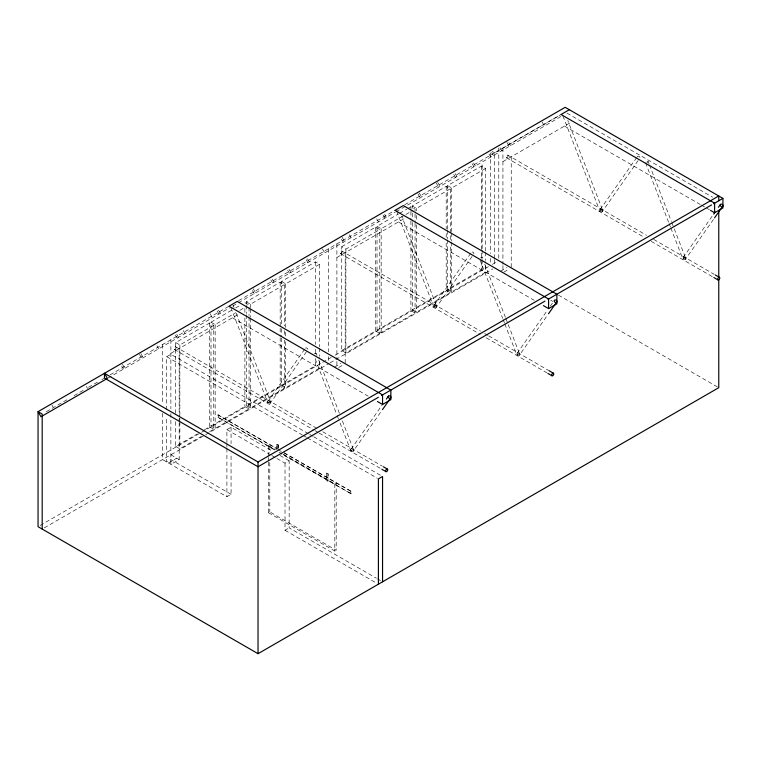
<?xml version="1.0" encoding="UTF-8"?>
<svg xmlns="http://www.w3.org/2000/svg" width="761" height="761" viewBox="0 0 761 761"><rect width="100%" height="100%" fill="white"/><g stroke="black" fill="none" stroke-linecap="round" stroke-linejoin="round"><path stroke-width="0.57" stroke-dasharray="3.81 2.85" d="M314.207 353.855L316.157 353.37L315.729 353.846M342.355 420.871L353.513 449.646L351.734 450.683L350.831 450.769L338.807 419.787M268.034 401.351L304.704 349.166M236.157 313.19L270.507 401.722L267.853 402.655A1.465 1.161 35.1 0 0 270.288 403.216L307.644 350.07A1.465 1.161 35.1 0 0 307.301 348.281A1.465 1.161 35.1 0 0 305.389 348.205M434.055 305.494L470.736 253.318M436.31 307.358A1.465 1.161 35.1 0 0 435.302 305.218A1.465 1.161 35.1 0 0 433.941 306.702A1.465 1.161 35.1 0 0 436.31 307.358L472.99 255.182M351.049 449.275L382.288 404.823M350.831 450.769L350.869 450.588A1.465 1.161 35.1 0 0 353.304 451.149L381.822 410.56M600.087 209.636L636.757 157.46M602.341 211.51A1.465 1.161 35.1 0 0 601.323 209.361A1.465 1.161 35.1 0 0 599.972 210.845A1.465 1.161 35.1 0 0 602.341 211.51L639.697 158.364M517.071 353.418L547.635 309.936M550.355 306.074L552.391 303.173M505.808 318.383L519.573 353.875L517.052 354.597A1.465 1.161 35.1 0 0 519.325 355.292L547.853 314.702M683.102 257.57L712.981 215.049M685.357 259.434A1.465 1.161 35.1 0 0 684.339 257.294A1.465 1.161 35.1 0 0 682.988 258.778A1.465 1.161 35.1 0 0 685.357 259.434L713.885 218.854M46.316 411.672L68.937 398.612M74.074 395.644L84.357 389.708M88.476 387.339L97.722 381.993M101.841 379.615L103.896 378.426M110.06 374.869L228.985 306.207M238.593 300.662L395.007 210.359M404.757 204.728L560.039 115.073M494.621 258.388L494.621 152.847L561.038 114.502M107.957 378.074L229.403 307.948M232.619 306.103L395.159 212.252M396.072 211.729L560.924 116.557M175.715 413.356L175.715 342.555L209.608 322.987L213.765 325.385L213.765 429.223L209.656 431.601M249.047 316.814L249.047 408.857L215.144 428.424L210.997 426.036L210.997 322.188L231.534 310.326M235.644 307.958L239.753 305.58M246.279 304.181L246.279 301.822L280.172 282.245L284.319 284.643L284.319 325.946M281.56 323.929L281.56 281.446L315.454 261.879L319.601 264.276L319.601 346.883M341.737 246.707L375.639 227.13L379.787 229.527L379.787 333.375L345.894 352.942L341.737 350.545L341.737 246.707L345.894 249.094L379.787 229.527M415.068 223.315L415.068 312.999L381.175 332.576L377.018 330.179L377.018 226.331L398.593 213.879M399.62 213.289L406.812 209.132M407.839 208.543L410.921 206.764L415.068 209.161L415.068 212.7M412.3 208.324L412.3 205.965L446.203 186.397L450.35 188.795L450.35 243.073M447.582 229.261L447.582 185.598L481.475 166.022L485.632 168.419L485.632 251.025M175.715 342.555L179.862 344.952L213.765 325.385M210.997 322.188L215.144 324.586L235.691 312.723M239.801 310.355L246.992 306.198M246.279 301.822L250.426 304.219L284.319 284.643M281.56 281.446L285.708 283.843L319.601 264.276M377.018 226.331L381.175 228.728L413.014 210.35M412.3 205.965L416.457 208.362L450.35 188.795M447.582 185.598L451.73 187.996L485.632 168.419M170.873 353.313L238.878 314.055M336.895 257.465L405.718 217.732M502.926 161.608L571.853 121.817M166.716 409.922L166.716 356.69L170.873 354.293L308.566 433.789M274.616 449.979L217.988 417.285L217.988 414.888L278.05 449.171M217.988 417.285L274.968 449.78M175.715 421.623L175.715 446.403L197.289 433.951M204.471 429.794L209.608 426.835L213.765 429.223M210.997 426.036L244.89 406.46L249.047 408.857M246.279 314.797L246.279 405.661L280.172 386.093L284.319 388.49L284.319 340.11M281.56 338.093L281.56 385.294L315.454 365.727L315.454 358.64M341.737 350.545L375.639 330.978L379.787 333.375M377.018 330.179L410.921 310.612L415.068 312.999M412.3 222.488L412.3 309.813L446.203 290.236L450.35 292.633L450.35 244.252M447.582 239.877L447.582 289.437L481.475 269.87L481.475 262.792M40.105 525.49L331.149 357.461M335.163 355.149L488.629 266.54M492.319 264.409L496.933 261.746M175.715 446.403L179.862 448.8L201.437 436.348M246.279 405.661L250.426 408.058L284.319 388.49M281.56 385.294L285.708 387.691L319.601 368.124L319.601 357.499M412.3 309.813L416.457 312.2L450.35 292.633M447.582 289.437L451.73 291.834L485.632 272.267L485.632 261.641M44.252 527.887L204.633 435.292M205.66 434.702L329.028 363.473M330.055 362.883L492.776 268.937M168.438 462.973L176.742 458.179M334.469 367.116L340.928 363.387M500.491 271.258L506.95 267.53M226.902 442.579L226.902 429.623L231.059 427.225L272.857 451.359M179.177 422.954L179.177 459.577L170.873 464.372L170.873 413.28M338.74 367.458L343.354 364.795M503.849 272.134L508.462 269.47M268.405 456.191L268.405 445.594L269.794 444.795L269.794 453.042M276.709 449.58L277.052 444.243L278.44 445.042L278.44 448.124M276.709 444.443L278.44 445.042M162.569 413.337L162.569 459.577L226.902 496.724L231.059 494.327L231.059 453.128M276.861 458.464L285.014 463.173L289.161 460.776L289.161 527.877L376.4 578.246M326.517 473.199L328.248 473.799L327.896 481.19L326.517 480.391L326.517 473.199L328.248 473.799M268.405 462.079L268.405 512.695L269.794 511.896L336.2 550.241L336.2 483.14L334.821 483.939L283.729 454.45M326.517 480.391L326.859 473M277.965 449.523L351.154 491.378L351.154 493.775L280.799 453.546M285.014 463.173L285.014 530.274L289.161 527.877M268.405 512.695L334.821 551.04L336.2 550.241M481.456 258.15L482.217 257.589L480.572 257.855M646.783 162.578L648.239 161.732L646.955 161.855M602.56 210.007L599.868 211.139L602.56 210.007L567.782 120.371M685.575 257.941L682.883 259.063L685.594 258.017L671.83 222.526M436.529 305.865L433.837 306.987L436.529 305.865L401.751 216.229M519.544 353.798L517.052 354.597A1.465 1.161 35.1 0 1 518.317 353.142A1.465 1.161 35.1 0 1 519.325 355.292M270.507 401.722L267.853 402.655A1.465 1.161 35.1 0 1 269.27 401.076A1.465 1.161 35.1 0 1 270.288 403.216M353.542 449.722L350.869 450.588A1.465 1.161 35.1 0 1 352.286 449A1.465 1.161 35.1 0 1 353.304 451.149M566.907 113.094L712.6 197.213M564.472 126.069L700.215 204.443M701.242 205.032L705.352 207.411M706.379 208L709.471 209.789M507.806 155.177A1.465 0.847 -60 0 1 507.321 157.46A1.465 0.847 -60 0 1 506.065 156.699A1.465 0.847 -60 0 1 507.806 155.177L646.527 235.273M653.728 239.43L714.351 274.426M506.322 157.708L644.015 237.213M651.216 241.361L713.894 277.556M492.129 151.41L494.621 152.847M558.393 295.106L718.764 387.691M550.717 300.253L552.771 301.442M398.45 221.927L534.184 300.3M341.775 251.035A1.465 0.847 -60 0 1 341.289 253.318A1.465 0.847 -60 0 1 340.034 252.557A1.465 0.847 -60 0 1 341.775 251.035L480.505 331.13M484.614 333.499L487.696 335.278M488.724 335.877L549.356 370.873M340.291 253.565L480.048 334.25M486.212 337.808L546.845 372.814M244.89 302.621L249.047 305.018M232.419 317.784L368.162 396.148M175.753 346.892A1.465 0.847 -60 0 1 175.268 349.166A1.465 0.847 -60 0 1 174.012 348.405A1.465 0.847 -60 0 1 175.753 346.892L316.528 428.167M322.702 431.725L382.298 466.141M174.269 349.423L314.017 430.108M315.044 430.697L318.127 432.476M319.154 433.076L380.814 468.671M309.594 434.379L312.676 436.158M313.703 436.757L382.555 476.5M166.716 356.69L302.364 434.997M303.392 435.587L306.474 437.375M307.501 437.965L377.38 478.308M284.234 452.738L351.154 491.378M217.988 414.888L276.937 448.923M268.405 445.594L275.558 449.722M279.078 452.158L282.169 453.946M283.197 454.536L351.154 493.775M279.991 455.478L289.161 460.776M226.902 429.623L270.745 454.935M271.763 455.525L275.843 457.875M170.873 454.793L179.177 459.577M231.059 494.327L170.873 459.577L166.716 461.975L166.716 417.018M377.427 578.836L380.5 580.614M285.014 530.274L376.353 583.012M542.117 121.988L544.467 126.05M508.805 142.573L510.574 145.627M506.836 142.355L509.185 146.426M499.948 147.691L501.708 150.735M491.644 152.485L493.404 155.529M489.009 153.998L490.778 157.051M473.532 162.94L475.292 165.993M472.143 163.739L473.903 166.792M455.116 173.575L456.876 176.619M453.737 174.374L455.497 177.418M437.661 182.298L440.01 186.359M436.272 183.097L438.621 187.158M419.244 192.923L421.594 196.994M417.865 193.722L420.215 197.793M384.552 214.307L386.312 217.361M383.173 215.106L384.933 218.16M376.676 218.854L378.436 221.908M349.27 234.683L351.03 237.727M342.193 237.413L344.543 241.475M341.394 239.23L343.163 242.274M322.398 248.837L324.747 252.909M307.501 258.797L309.261 261.851M306.122 259.596L307.882 262.65M289.085 269.432L290.854 272.476M287.706 270.222L289.465 273.275M272.219 279.163L273.979 282.217M270.84 279.962L272.6 283.016M253.223 288.78L255.572 292.842M252.424 290.597L254.184 293.641M218.531 310.165L220.29 313.218M217.142 310.964L218.902 314.017M210.065 313.694L212.414 317.765M183.249 330.531L185.009 333.584M176.752 334.279L178.512 337.332M175.372 335.078L177.132 338.131M156.956 345.713L158.716 348.766M140.89 353.637L143.239 357.699M139.501 354.436L141.85 358.498M122.473 364.262L124.823 368.334M121.674 366.079L123.444 369.133M86.402 386.455L87.572 388.481M51.91 405.004L53.089 407.04M648.21 161.655L649.076 163.872M649.504 164.975L671.402 221.422M645.528 162.778L668.71 222.545M669.138 223.648L670.431 226.968M670.86 228.072L682.883 259.063M562.94 115.957L599.868 211.139M484.767 264.153L505.371 317.27M479.925 259.748L502.688 318.393M503.116 319.506L504.4 322.826M504.828 323.929L516.852 354.921M396.481 210.711L433.837 306.987M316.186 353.446L317.023 355.577M318.735 360.01L339.777 414.231M315.187 358.916L336.657 414.25M337.085 415.354L338.379 418.674M233.17 305.522L234.008 307.653M230.887 307.672L267.815 402.845M511.23 156.814L511.23 267.872M502.926 148.053L502.926 264.39M502.926 265.579L502.926 271.487M498.778 148.024L498.778 258.312M494.621 259.568L494.621 265.503M490.474 152.818L490.474 253.613M490.474 258.36L490.474 263.106M485.632 252.205L485.632 260.462M482.17 164.823L482.17 248.942M482.17 250.131L482.17 258.417M482.17 259.606L482.17 270.269M481.475 166.022L481.475 252.167M481.475 253.346L481.475 261.613M451.73 187.996L451.73 231.658M451.73 232.837L451.73 241.094M451.73 242.274L451.73 291.834M447.582 230.44L447.582 238.697M446.203 186.397L446.203 228.88M446.203 233.598L446.203 238.317M446.203 243.035L446.203 290.236M416.457 208.362L416.457 210.721M416.457 215.439L416.457 220.157M416.457 224.885L416.457 312.2M415.068 213.879L415.068 222.136M412.3 213.042L412.3 221.308M410.921 206.764L410.921 210.302M410.921 211.482L410.921 219.748M410.921 220.928L410.921 310.612M381.175 228.728L381.175 332.576M375.639 227.13L375.639 330.978M350.811 491.577L350.811 493.975M345.894 249.094L345.894 352.942M345.199 252.671L345.199 363.729M336.895 243.91L336.895 358.935M336.895 361.427L336.895 366.155M334.821 483.939L334.821 551.04M328.6 248.695L328.6 351.867M328.6 356.614L328.6 361.351M327.896 473.998L327.896 481.19M319.601 348.062L319.601 356.319M315.454 261.879L315.454 344.486M315.454 349.204L315.454 353.922M285.708 283.843L285.708 327.506M285.708 332.224L285.708 336.952M285.708 341.67L285.708 387.691M284.319 330.664L284.319 335.392M281.56 328.647L281.56 336.914M280.172 282.245L280.172 327.087M280.172 328.267L280.172 336.533M280.172 337.713L280.172 386.093M278.088 445.242L278.088 448.324M277.052 444.243L277.052 449.38M269.794 462.46L269.794 511.896M268.405 457.371L268.405 460.9M250.426 304.219L250.426 307.758M250.426 308.937L250.426 317.194M250.426 318.374L250.426 408.058M249.047 307.377L249.047 315.634M246.279 305.361L246.279 313.618M244.89 308.519L244.89 313.237M244.89 317.955L244.89 406.46M231.059 427.225L231.059 443.711M226.902 443.749L226.902 447.287M226.902 448.457L226.902 496.724M218.331 414.688L218.331 417.085M215.144 324.586L215.144 428.424M209.608 322.987L209.608 426.835M179.862 344.952L179.862 420.481M179.862 421.661L179.862 448.8M179.177 348.528L179.177 417.047M179.177 418.227L179.177 421.775M170.873 339.758L170.873 408.847M162.569 344.552L162.569 403.844M637.204 157.051A1.465 1.161 35.1 0 1 638.679 156.214A1.465 1.161 35.1 0 1 639.934 157.812M471.953 252.043A1.465 1.161 35.1 0 1 473.837 253.965"/><path stroke-width="1.14" d="M386.36 399.03L388.405 396.129M382.507 409.599L390.659 398.003A1.465 1.161 35.1 0 0 389.642 395.853A1.465 1.161 35.1 0 0 388.291 397.337A1.465 1.161 35.1 0 0 390.659 398.003M548.529 313.741L556.681 302.146A1.465 1.161 35.1 0 0 555.673 299.996A1.465 1.161 35.1 0 0 554.312 301.489A1.465 1.161 35.1 0 0 556.681 302.146M713.666 214.079L715.017 212.148M718.413 207.315L720.458 204.424M714.56 217.884L722.712 206.288A1.465 1.161 35.1 0 0 721.694 204.148A1.465 1.161 35.1 0 0 720.344 205.632A1.465 1.161 35.1 0 0 722.712 206.288M569.333 109.708L561.038 114.502L714.608 203.168L714.608 212.757L710.498 210.378M378.36 397.299L258.036 466.769L104.457 378.103L104.457 373.309L258.036 461.975L718.764 195.977L718.764 200.771M381.442 395.52L544.962 301.118M548.044 299.33L711.564 204.928M713.618 203.739L722.912 198.374L722.912 207.962L714.608 212.757M382.555 404.462L390.859 399.668L390.859 390.089L237.28 301.423L228.985 306.207L382.555 394.873L382.555 404.462L377.418 401.494M548.586 308.605L556.881 303.82L556.881 294.231L403.311 205.565L395.007 210.359L548.586 299.025L548.586 308.605L543.44 305.637M722.912 198.374L565.185 107.311L38.05 411.653L38.05 526.679L258.036 653.689L718.764 387.691L718.764 280M715.378 275.025L719.487 277.394A1.465 0.847 -60 0 1 719.002 279.677A1.465 0.847 -60 0 1 717.747 278.916A1.465 0.847 -60 0 1 719.487 277.394M713.894 277.556L718.004 279.924M549.356 370.873L553.466 373.251A1.465 0.847 -60 0 1 552.981 375.525A1.465 0.847 -60 0 1 551.725 374.773A1.465 0.847 -60 0 1 553.466 373.251M547.872 373.413L551.982 375.782M383.325 466.731L387.435 469.109A1.465 0.847 -60 0 1 386.949 471.382A1.465 0.847 -60 0 1 385.694 470.621A1.465 0.847 -60 0 1 387.435 469.109M381.841 469.261L385.951 471.639M104.457 373.309L107.396 378.398L40.989 416.733L38.05 411.653L42.197 414.051L42.197 529.076M718.764 211.358L718.764 277.632M382.555 581.794L382.555 476.5L378.407 478.897L378.407 584.191M258.036 461.975L258.036 653.689"/></g></svg>
